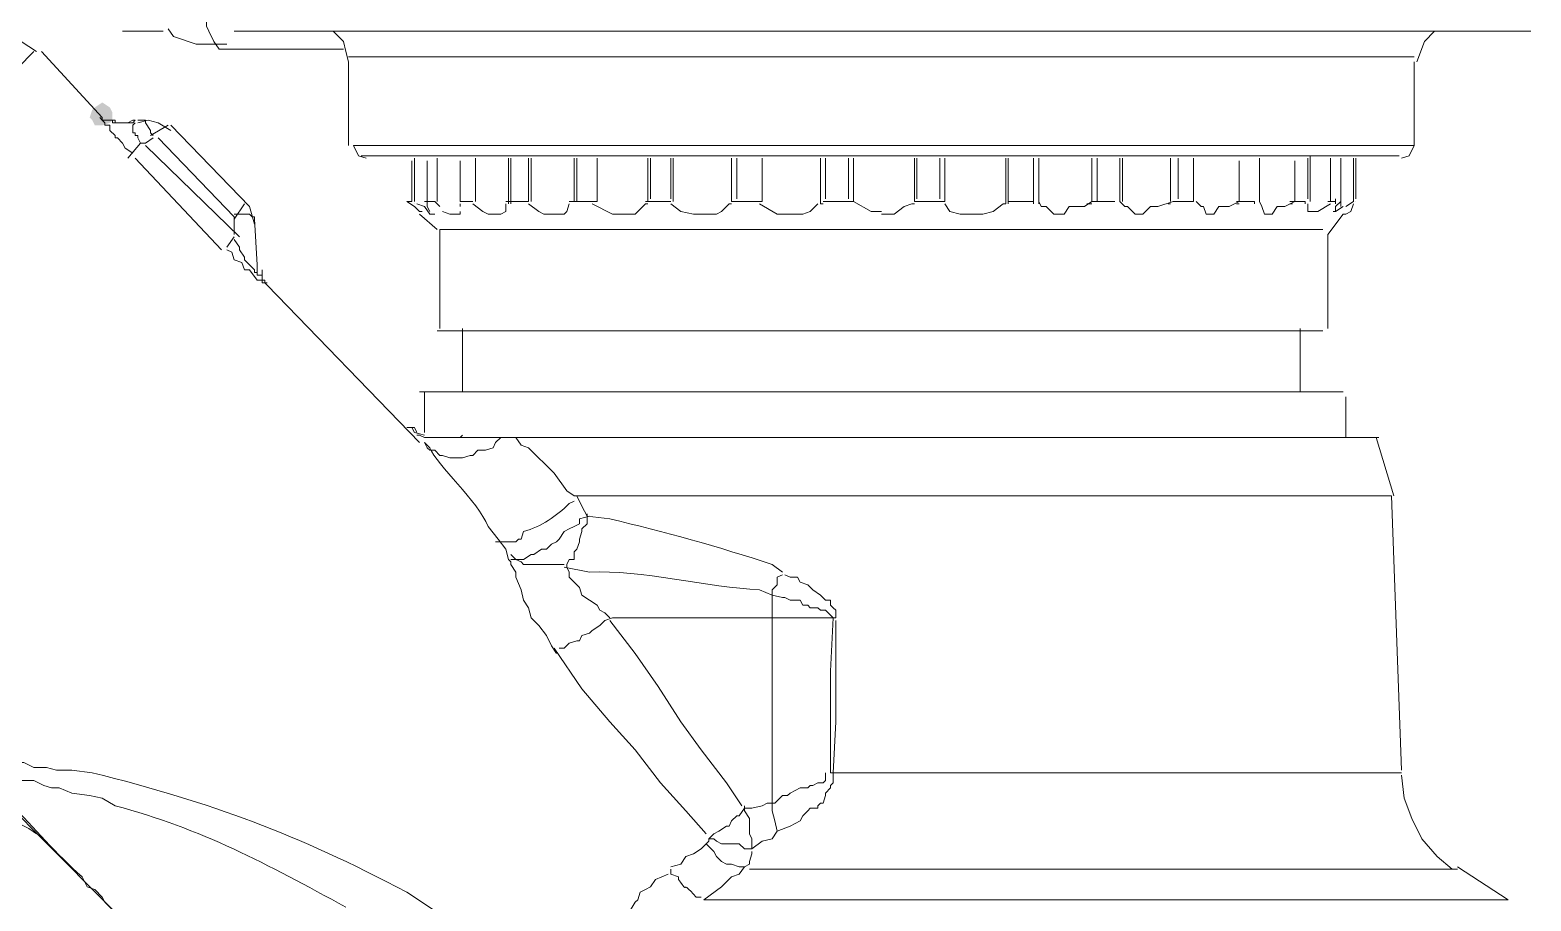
# Model space of a CAD drawing. Header units: millimetres. Extents: x -3929 to 624051, y 52832 to 514950.
# Drawn here: x 36057.9 to 36253.6, y 111332.6 to 111446.1 of the extents above; entities that cross this region are included whole.
import ezdxf

# ---------------------------------------------------------------- set-up
doc = ezdxf.new("R2010")
doc.units = ezdxf.units.MM

# ---------------------------------------------------------------- blocks, each defined once
blk = doc.blocks.new('A$C7d3ea253')
blk.add_hatch(color=7).paths.add_polyline_path([(3.0164, 2.2049), (2.9999, 2.1718), (2.9999, 2.1222), (3.0164, 2.1056), (3.0661, 2.0891), (3.1157, 2.0891), (3.1322, 2.1222), (3.1488, 2.1387), (3.1322, 2.1884), (3.1157, 2.2049), (3.0661, 2.238)])
at = {"color": 7, "linetype": 'Continuous', "lineweight": 5}
for p, q in [((0.9316, -0.0123), (0.9647, 0.0208)), ((0.0215, -0.3763), (-0.0116, -0.3598)), ((-0.2432, -0.4756), (-0.0943, -0.459)), ((0.4848, -0.608), (0.551, -0.5252)), ((-1.3684, -0.8231), (-1.3022, -0.7734)), ((-0.1108, -0.8231), (0.0546, -0.79)), ((-1.3022, -0.972), (-1.2194, -0.9389)), ((-0.8058, -2.941), (-0.8389, -2.941))]:
    blk.add_line(p, q, dxfattribs=at)
for points in [[(2.2884, 2.5855), (2.3049, 2.5855), (2.338, 2.6351), (2.3711, 2.7013), (2.3877, 2.7344), (2.3877, 2.784)], [(3.5128, 2.5689), (6.0113, 0.0208), (6.0113, 0.0208)], [(1.4611, 2.5359), (-5.4884, 2.5359), (-5.4884, 2.5359)], [(2.7517, 2.0229), (2.6358, 2.0891), (2.6358, 2.0891)], [(2.8344, 2.1222), (2.7848, 2.1222), (2.7848, 2.1056), (2.7517, 2.056), (2.7517, 2.0395), (2.7351, 2.0229)], [(2.7848, 1.9733), (2.8179, 1.9733), (2.8344, 2.0064), (2.8344, 2.0229), (2.851, 2.0229), (2.851, 2.0395), (2.8675, 2.0395), (2.8675, 2.0891), (2.851, 2.1056)], [(2.851, 2.1222), (2.8675, 2.1056), (2.9833, 2.1056), (2.9833, 2.1222), (3.0661, 2.1222)], [(3.0661, 2.1387), (3.0661, 2.1222), (3.0495, 2.1056), (3.0495, 2.0891), (3.0164, 2.0891), (3.0164, 2.056), (2.9833, 2.0229), (2.9833, 2.0064), (2.9668, 2.0064), (2.9337, 1.9733), (2.9171, 1.9402), (2.8675, 1.9071)], [(2.2056, 1.4934), (2.702, 2.0064), (2.702, 2.0064)], [(2.7848, 1.9733), (2.7351, 2.0064), (2.7351, 2.0064)], [(2.9006, 1.874), (2.8179, 1.9733), (2.8179, 1.9733)], [(-5.4884, 1.9567), (1.428, 1.9567), (1.428, 1.9567)], [(-5.0913, 1.5927), (-5.0913, 1.874), (-5.0913, 1.874)], [(-5.0086, 1.874), (-5.0086, 1.6093), (-5.0086, 1.6093)], [(-4.9424, 1.6093), (-4.9424, 1.874), (-4.9424, 1.874)], [(-4.9424, 1.5927), (-4.9424, 1.874), (-4.9424, 1.874)], [(-4.7935, 1.874), (-4.7935, 1.6093), (-4.7935, 1.6093)], [(-4.4791, 1.874), (-4.4791, 1.5927), (-4.4791, 1.5927)], [(-4.4791, 1.874), (-4.4791, 1.6093), (-4.4791, 1.6093)], [(-4.0489, 1.874), (-4.0489, 1.5927), (-4.0489, 1.5927)], [(-4.0489, 1.874), (-4.0489, 1.6093), (-4.0489, 1.6093)], [(-3.9496, 1.6093), (-3.9496, 1.874), (-3.9496, 1.874)], [(-3.9, 1.5927), (-3.9, 1.874), (-3.9, 1.874)], [(-3.5856, 1.874), (-3.5856, 1.5927), (-3.5856, 1.5927)], [(-3.569, 1.874), (-3.569, 1.5927), (-3.569, 1.5927)], [(-3.4201, 1.5927), (-3.4201, 1.874), (-3.4201, 1.874)], [(-3.387, 1.5927), (-3.387, 1.874), (-3.387, 1.874)], [(-3.0395, 1.874), (-3.0395, 1.5762), (-3.0395, 1.5762)], [(-3.0065, 1.874), (-3.0065, 1.5762), (-3.0065, 1.5762)], [(-2.841, 1.5762), (-2.841, 1.874), (-2.841, 1.874)], [(-2.8244, 1.5762), (-2.8244, 1.874), (-2.8244, 1.874)], [(-2.4273, 1.874), (-2.4273, 1.5927), (-2.4273, 1.5927)], [(-2.3942, 1.874), (-2.3942, 1.6093), (-2.3942, 1.6093)], [(-2.2453, 1.6093), (-2.2453, 1.874), (-2.2453, 1.874)], [(-2.2288, 1.5927), (-2.2288, 1.874), (-2.2288, 1.874)], [(-1.8317, 1.874), (-1.8317, 1.5927), (-1.8317, 1.5927)], [(-1.7986, 1.874), (-1.7986, 1.6093), (-1.7986, 1.6093)], [(-1.6497, 1.6093), (-1.6497, 1.874), (-1.6497, 1.874)], [(-1.6166, 1.5762), (-1.6166, 1.874), (-1.6166, 1.874)], [(-1.236, 1.874), (-1.236, 1.5927), (-1.236, 1.5927)], [(-1.236, 1.874), (-1.236, 1.6093), (-1.236, 1.6093)], [(-1.0705, 1.6093), (-1.0705, 1.874), (-1.0705, 1.874)], [(-1.0374, 1.5927), (-1.0374, 1.874), (-1.0374, 1.874)], [(-0.6569, 1.874), (-0.6569, 1.5927), (-0.6569, 1.5927)], [(-0.6403, 1.874), (-0.6403, 1.6093), (-0.6403, 1.6093)], [(-0.508, 1.6093), (-0.508, 1.874), (-0.508, 1.874)], [(-0.4914, 1.5927), (-0.4914, 1.874), (-0.4914, 1.874)], [(-0.1605, 1.874), (-0.1605, 1.5927), (-0.1605, 1.5927)], [(-0.1605, 1.874), (-0.1605, 1.5927), (-0.1605, 1.5927)], [(-0.0281, 1.5927), (-0.0281, 1.874), (-0.0281, 1.874)], [(-0.0116, 1.5927), (-0.0116, 1.874), (-0.0116, 1.874)], [(0.2697, 1.874), (0.2697, 1.5927), (0.2697, 1.5927)], [(0.2863, 1.874), (0.2863, 1.5927), (0.2863, 1.5927)], [(0.4021, 1.5762), (0.4021, 1.874), (0.4021, 1.874)], [(0.4186, 1.5762), (0.4186, 1.874), (0.4186, 1.874)], [(0.6337, 1.874), (0.6337, 1.5927), (0.6337, 1.5927)], [(0.6337, 1.874), (0.6337, 1.6093), (0.6337, 1.6093)], [(0.8819, 1.874), (0.8819, 1.5927), (0.8819, 1.5927)], [(0.8819, 1.874), (0.8819, 1.6093), (0.8819, 1.6093)], [(1.0309, 1.874), (1.0309, 1.5927), (1.0309, 1.5927)], [(2.1726, 1.3611), (2.7848, 1.9567), (2.7848, 1.9567)], [(2.2884, 1.2783), (2.851, 1.874), (2.851, 1.874)], [(-4.7107, 1.5927), (-4.7107, 1.8575), (-4.7107, 1.8575)], [(-4.7107, 1.5927), (-4.7107, 1.8575), (-4.7107, 1.8575)], [(-4.3467, 1.5927), (-4.3467, 1.8575), (-4.3467, 1.8575)], [(-4.3467, 1.5927), (-4.3467, 1.8575), (-4.3467, 1.8575)], [(0.733, 1.5927), (0.733, 1.8575), (0.733, 1.8575)], [(0.9481, 1.5927), (0.9481, 1.8575), (0.9481, 1.8575)], [(2.1395, 1.5762), (2.2056, 1.4769), (2.2056, 1.4769)], [(2.2056, 1.51), (2.1064, 1.51), (2.0898, 1.4934), (2.0733, 1.4934), (2.0733, 1.4769)], [(2.2056, 1.4934), (2.2056, 1.3776), (2.2056, 1.3776)], [(1.9905, 1.0632), (2.0236, 1.0632), (2.0236, 1.0798), (2.0567, 1.0798), (2.1064, 1.146), (2.1395, 1.146), (2.156, 1.1956), (2.2056, 1.2121), (2.2222, 1.2618), (2.2553, 1.2783)], [(2.0567, 1.146), (2.0567, 1.1294), (2.0733, 1.1294), (2.0733, 1.146), (2.1395, 1.2121), (2.1395, 1.2287), (2.1726, 1.2783), (2.1726, 1.2949), (2.2056, 1.3445)], [(2.2056, 1.3611), (2.2553, 1.2949), (2.2553, 1.2949)], [(1.9905, 1.0467), (2.0071, 1.0632), (2.0071, 1.0798), (2.0236, 1.0798), (2.0236, 1.146)], [(1.0474, 0.1201), (1.0309, 0.1201), (1.0143, 0.087)], [(1.0474, 0.1201), (1.0309, 0.087), (1.0309, 0.087)], [(0.0381, -0.2936), (0.1208, -0.1778), (0.2863, -0.0123), (0.3359, 0.0043), (0.369, 0.0539)], [(0.9647, 0.0208), (0.9481, -0.0123), (0.9316, -0.0288), (0.8985, -0.0288), (0.8654, -0.0619), (0.8488, -0.0619), (0.7992, -0.0785), (0.7165, -0.0785), (0.6668, -0.0619), (0.6503, -0.0619), (0.6172, -0.0288), (0.5676, -0.0288), (0.5179, -0.0123), (0.5014, 0.0208), (0.4683, 0.0539)], [(1.0143, 0.0704), (0.9978, 0.0704), (0.9647, 0.0539), (0.733, 0.0539), (0.7165, 0.0704)], [(-0.0116, -0.3267), (0.0381, -0.2936), (0.0381, -0.2936)], [(-0.0116, -0.3267), (-5.3395, -0.3267), (-5.3395, -0.3267)], [(-0.0943, -0.459), (-0.0612, -0.3929), (-0.0281, -0.3267)], [(0.4021, -0.7403), (0.3194, -0.7403), (0.2697, -0.7072), (0.2532, -0.7072), (0.2035, -0.6741), (0.1704, -0.6741), (0.1374, -0.641), (0.1043, -0.6245), (0.0877, -0.608), (0.0546, -0.5583), (0.0215, -0.5418), (-0.0116, -0.5252), (-0.0447, -0.5087), (-0.0447, -0.4756), (-0.1108, -0.459)], [(0.0381, -0.7734), (0.0215, -0.7403), (-0.0116, -0.7403), (-0.0116, -0.6907), (-0.0281, -0.6741), (-0.0447, -0.6245), (-0.0447, -0.608), (-0.0612, -0.5583), (-0.0612, -0.5418), (-0.0943, -0.5087), (-0.0943, -0.4425)], [(0.5014, -0.6245), (0.369, -0.6245), (0.3525, -0.608), (0.3359, -0.608), (0.3194, -0.5583)], [(0.4186, -0.7403), (0.4352, -0.6741), (0.4848, -0.608)], [(-0.2432, -1.1209), (-0.2101, -1.0878), (-0.177, -1.0713), (-0.1605, -1.0382), (-0.1108, -1.0051), (-0.0612, -0.972), (-0.0447, -0.9223), (0.0215, -0.8562), (0.0215, -0.8231), (0.0381, -0.79), (0.0381, -0.7734)], [(0.0546, -0.7734), (0.3194, -0.7734), (0.3359, -0.7569), (0.369, -0.7403), (0.4021, -0.7072)], [(0.1043, -1.3525), (0.1374, -1.3029), (0.1704, -1.2367), (0.2201, -1.1705), (0.2697, -1.1209), (0.2863, -1.0547), (0.3194, -1.0051), (0.3359, -0.9389), (0.369, -0.8562), (0.369, -0.8231), (0.4021, -0.7734), (0.4021, -0.7569), (0.4186, -0.7403)], [(-1.7158, -1.1209), (-1.7158, -1.0713), (-1.6993, -1.0547), (-1.6827, -1.0382), (-1.6827, -1.0051), (-1.6497, -1.0051), (-1.6166, -0.972), (-1.5669, -0.9389), (-1.5338, -0.9058), (-1.4842, -0.8892), (-1.4676, -0.8562), (-1.418, -0.8562), (-1.3849, -0.8396)], [(-1.3022, -0.972), (-1.3022, -0.9389), (-1.3353, -0.9058), (-1.3353, -0.8562), (-1.3684, -0.8396)], [(-1.6993, -1.1209), (-1.6497, -1.0713), (-1.6166, -1.0713), (-1.6, -1.0547), (-1.5504, -1.0547), (-1.5338, -1.0382), (-1.5007, -1.0382), (-1.4842, -1.0051), (-1.418, -1.0051), (-1.3849, -0.9885), (-1.3684, -0.9885), (-1.3022, -0.972)], [(-1.3022, -0.972), (-1.3022, -2.2957), (-1.3022, -2.2957)], [(-1.6993, -1.1209), (-1.7158, -1.1209), (-1.7158, -1.1209)], [(-1.6993, -2.1302), (-1.7158, -1.7993), (-1.7158, -1.1374)], [(-1.6827, -2.1302), (-1.6827, -1.4684), (-1.6993, -1.1209)], [(-1.6993, -1.1209), (-0.2598, -1.1209), (-0.2598, -1.1209)], [(-1.1036, -2.3453), (-1.0043, -2.1964), (-0.8389, -1.9813), (-0.7065, -1.7993), (-0.5576, -1.5676), (-0.4087, -1.3525), (-0.2432, -1.1374)], [(0.0877, -1.3194), (0.0546, -1.3194), (0.0215, -1.2864), (-0.0281, -1.2698), (-0.0447, -1.2698), (-0.0612, -1.2367), (-0.1108, -1.2202), (-0.1274, -1.2036), (-0.177, -1.1705), (-0.2101, -1.1374), (-0.2598, -1.1209)], [(-0.872, -2.5273), (-0.7396, -2.3784), (-0.5741, -2.1964), (-0.4087, -1.9813), (-0.2432, -1.7993), (-0.0612, -1.5842), (0.1208, -1.3194)], [(-1.6827, -2.1302), (-5.4057, -2.1302), (-5.4057, -2.1302)], [(-1.3353, -2.5108), (-1.418, -2.4777), (-1.4842, -2.4446), (-1.5007, -2.4115), (-1.5338, -2.3784), (-1.5504, -2.3619), (-1.6, -2.3619), (-1.6, -2.3453), (-1.6166, -2.3288), (-1.6331, -2.3288), (-1.6497, -2.2791), (-1.6497, -2.2626), (-1.6827, -2.2295), (-1.6827, -2.213), (-1.6993, -2.1964), (-1.6993, -2.1302)], [(-1.1202, -2.3619), (-1.1698, -2.3619), (-1.236, -2.3453), (-1.2691, -2.3288), (-1.3187, -2.3288), (-1.3684, -2.2791), (-1.4015, -2.2791), (-1.418, -2.2626), (-1.4842, -2.2295), (-1.5338, -2.2295), (-1.5504, -2.213), (-1.5669, -2.213), (-1.6, -2.1964), (-1.6331, -2.1964), (-1.6497, -2.1799), (-1.6497, -2.1302)], [(2.9833, -2.3453), (3.0661, -2.2957), (3.1488, -2.2791), (3.2646, -2.2626), (3.3473, -2.2295), (3.397, -2.2295), (3.4466, -2.213), (3.5128, -2.1799), (3.6121, -2.1799), (3.6617, -2.1468), (3.6948, -2.1468), (3.6948, -2.1799), (3.7445, -2.1799), (3.7445, -2.2295), (3.7279, -2.2295), (3.7279, -2.2626)], [(3.1322, -2.1302), (3.2646, -2.1137), (3.3639, -2.1137), (3.4301, -2.0971), (3.5128, -2.0971), (3.579, -2.064), (3.8272, -2.064), (3.8437, -2.0971), (3.8768, -2.0971), (3.8934, -2.1137), (3.8934, -2.1302), (3.8768, -2.1302), (3.8768, -2.1468), (3.8437, -2.1468)], [(-1.3022, -2.2957), (-1.3022, -2.3784), (-1.3187, -2.4446), (-1.3353, -2.5108)], [(-1.1202, -2.3453), (-1.1202, -2.3784), (-1.1533, -2.4281), (-1.1533, -2.5273), (-1.1698, -2.5604), (-1.1698, -2.6266)], [(-0.8885, -2.5604), (-0.9216, -2.5273), (-0.9547, -2.5108), (-1.0043, -2.4777), (-1.0209, -2.4777), (-1.0374, -2.4446), (-1.0705, -2.4115), (-1.0871, -2.4115), (-1.1202, -2.3619)], [(-1.1698, -2.6266), (-1.236, -2.577), (-1.3022, -2.5604), (-1.3353, -2.5108)], [(-0.8885, -2.5604), (-0.9216, -2.5604), (-0.9382, -2.577), (-0.9713, -2.5935), (-1.0871, -2.5935), (-1.1202, -2.6266), (-1.1698, -2.6266)], [(-0.872, -2.5935), (-0.9216, -2.6432), (-0.9382, -2.6762), (-0.9713, -2.7093), (-1.0043, -2.7259), (-1.0374, -2.7259), (-1.0871, -2.7424), (-1.1202, -2.7424)], [(-0.872, -2.5935), (-0.8885, -2.577), (-0.8885, -2.5604)], [(-0.6403, -2.7424), (-0.7065, -2.7259), (-0.7396, -2.6762), (-0.7892, -2.6597), (-0.8389, -2.6266), (-0.872, -2.5935)], [(-1.1202, -2.7424), (-1.1533, -2.7259), (-1.1533, -2.7093), (-1.1698, -2.6597), (-1.1698, -2.6432)], [(-1.1533, -2.759), (-5.7697, -2.759), (-5.7697, -2.759)], [(-0.8554, -2.9575), (-0.9713, -2.8748), (-1.0374, -2.8086), (-1.0871, -2.7921), (-1.1202, -2.7424)], [(-0.6403, -2.759), (-0.6403, -2.7921), (-0.69, -2.8086), (-0.69, -2.8252)], [(-0.359, -3.0899), (-0.359, -3.0568), (-0.4087, -2.9741), (-0.4252, -2.9575), (-0.4418, -2.9079), (-0.4749, -2.8914), (-0.508, -2.8748), (-0.541, -2.8252), (-0.6238, -2.7921)], [(3.1984, -2.8086), (3.1653, -2.8748), (3.1157, -2.8914), (3.0661, -2.941), (3.0495, -2.9741), (2.9833, -3.0403), (2.9337, -3.0568), (2.9006, -3.1065), (2.8675, -3.1561), (2.8344, -3.1726), (2.7848, -3.2388), (2.702, -3.3216)], [(0.4352, -3.3216), (0.7827, -3.1065), (1.0805, -2.9079)], [(-6.1006, -2.9575), (-0.8554, -2.9575), (-0.8554, -2.9575)]]:
    blk.add_lwpolyline(points, dxfattribs=at)
at = {"color": 7, "linetype": 'Continuous', "lineweight": 9}
for points in [[(4.0588, 2.7675), (3.8272, 2.7675), (3.6783, 2.7179), (3.5955, 2.6351), (3.4963, 2.5689)], [(-6.233, 2.7013), (-6.2495, 2.7013), (-6.2495, 2.7013)], [(-6.233, 2.7013), (2.2056, 2.7013), (2.2056, 2.7013)], [(-5.505, 2.5028), (-5.5546, 2.6351), (-5.6208, 2.7013), (-5.687, 2.7013)], [(1.6431, 2.7013), (1.5603, 2.7013), (1.4942, 2.6351), (1.4776, 2.5689), (1.4611, 2.5028)], [(2.2553, 2.6186), (2.4538, 2.6186), (2.6028, 2.6682), (2.6358, 2.7179)], [(2.9337, 2.7013), (2.6689, 2.7013), (2.6689, 2.7013)], [(2.2884, 2.5855), (1.4942, 2.5855), (1.4942, 2.5855)], [(3.0661, 2.1387), (3.4632, 2.5689), (3.4632, 2.5689)], [(-5.4884, 1.9567), (-5.4884, 2.5028), (-5.4884, 2.5028)], [(1.4611, 1.9567), (1.4611, 2.5028), (1.4611, 2.5028)], [(2.1064, 1.5596), (2.6193, 2.0891), (2.6193, 2.0891)], [(2.8344, 2.1056), (2.7682, 2.1222), (2.702, 2.1056), (2.6193, 2.056)], [(2.8675, 2.1222), (2.851, 2.1222), (2.851, 2.1222)], [(3.0826, 2.1387), (3.0661, 2.1222), (2.9999, 2.1222), (2.9999, 2.1056), (2.9006, 2.1056), (2.8675, 2.1222)], [(-5.4884, 1.9567), (-5.4553, 1.8905), (-5.4057, 1.874)], [(-5.3891, 1.8905), (1.3783, 1.8905), (1.3783, 1.8905)], [(-5.1078, 1.874), (-5.1078, 1.6093), (-5.1078, 1.6093)], [(-5.0086, 1.874), (-5.0086, 1.5596), (-5.0086, 1.5596)], [(-4.81, 1.8905), (-4.81, 1.5927), (-4.81, 1.5927)], [(1.3452, 1.874), (1.3949, 1.8905), (1.428, 1.9567)], [(0.733, 1.5927), (0.733, 1.8575), (0.733, 1.8575)], [(0.9481, 1.5927), (0.9481, 1.8575), (0.9481, 1.8575)], [(1.0474, 1.5927), (1.0474, 1.8575), (1.0474, 1.8575)], [(-5.0913, 1.5927), (-5.0417, 1.5596), (-5.0417, 1.5596)], [(-4.9258, 1.3776), (-5.0251, 1.51), (-5.0417, 1.51), (-5.0747, 1.5265), (-5.0913, 1.5762)], [(-4.9755, 1.5265), (-4.9755, 1.5596), (-5.0086, 1.5927)], [(-4.9755, 1.6093), (-4.9755, 1.5762), (-4.9755, 1.5762)], [(-4.9755, 1.5927), (-4.9258, 1.5927), (-4.9258, 1.5927)], [(-4.9424, 1.5762), (-4.8596, 1.5265), (-4.7935, 1.5265), (-4.7935, 1.5596)], [(-4.7935, 1.5762), (-4.7935, 1.5596), (-4.7935, 1.5596)], [(-4.7769, 1.5927), (-4.7769, 1.5762), (-4.7769, 1.5762)], [(-4.7769, 1.5927), (-4.6776, 1.5927), (-4.6776, 1.5927)], [(-4.7107, 1.5927), (-4.6445, 1.5596), (-4.5949, 1.5596), (-4.5618, 1.51), (-4.5122, 1.51), (-4.4956, 1.5596), (-4.4791, 1.5927)], [(-4.6776, 1.5762), (-4.6942, 1.5762), (-4.6942, 1.5762)], [(-4.446, 1.5927), (-4.3302, 1.5927), (-4.3302, 1.5927)], [(-4.4294, 1.5927), (-4.446, 1.5927), (-4.446, 1.5762)], [(-4.3467, 1.5927), (-4.2805, 1.5596), (-4.2143, 1.5596), (-4.1812, 1.51), (-4.1316, 1.51), (-4.1151, 1.5596), (-4.0985, 1.5596), (-4.0654, 1.5927)], [(-4.3467, 1.5762), (-4.3302, 1.5762), (-4.3302, 1.5762)], [(-4.0323, 1.5927), (-4.0489, 1.5927), (-4.0489, 1.5927)], [(-4.0323, 1.5927), (-3.9165, 1.5927), (-3.9165, 1.5927)], [(-3.9165, 1.5927), (-3.8172, 1.5596), (-3.7676, 1.5596), (-3.7179, 1.51), (-3.6683, 1.51), (-3.6187, 1.5596), (-3.6021, 1.5596), (-3.569, 1.5927)], [(-3.9, 1.5762), (-3.8834, 1.5762), (-3.8834, 1.5762)], [(-3.5359, 1.5927), (-3.387, 1.5927), (-3.387, 1.5927)], [(-3.387, 1.5927), (-3.3374, 1.5596), (-3.2381, 1.5596), (-3.205, 1.51), (-3.1388, 1.51), (-3.0892, 1.5596), (-3.0561, 1.5596), (-3.0395, 1.5927)], [(-3.387, 1.5762), (-3.3539, 1.5762), (-3.3539, 1.5762)], [(-2.9899, 1.5927), (-3.0065, 1.5927), (-3.0065, 1.5927)], [(-2.9899, 1.5927), (-2.841, 1.5927), (-2.841, 1.5927)], [(-2.8244, 1.5762), (-2.8079, 1.5762), (-2.8079, 1.5762)], [(-2.8079, 1.5762), (-2.7417, 1.5265), (-2.6755, 1.51), (-2.5266, 1.51), (-2.4604, 1.5265), (-2.4273, 1.5762)], [(-2.3942, 1.5927), (-2.4273, 1.5927), (-2.4273, 1.5927)], [(-2.3942, 1.5927), (-2.2288, 1.5927), (-2.2288, 1.5927)], [(-2.2288, 1.5762), (-2.2122, 1.5762), (-2.2122, 1.5762)], [(-2.2122, 1.5762), (-2.1626, 1.5596), (-2.0964, 1.51), (-2.0137, 1.51)], [(-2.0137, 1.5265), (-1.9475, 1.5265), (-1.8317, 1.5927)], [(-1.7986, 1.5927), (-1.8317, 1.5927), (-1.8317, 1.5927)], [(-1.7986, 1.5927), (-1.6331, 1.5927), (-1.6331, 1.5927)], [(-1.6331, 1.5762), (-1.6166, 1.5762), (-1.6166, 1.5762)], [(-1.6, 1.5762), (-1.5504, 1.5265), (-1.5007, 1.51), (-1.3353, 1.51), (-1.2194, 1.5762)], [(-1.1864, 1.5927), (-1.236, 1.5927), (-1.236, 1.5927)], [(-1.1864, 1.5927), (-1.0374, 1.5927), (-1.0374, 1.5927)], [(-1.0374, 1.5762), (-1.0209, 1.5762), (-1.0209, 1.5762)], [(-1.0209, 1.5762), (-0.9713, 1.5265), (-0.9382, 1.51), (-0.7892, 1.51), (-0.7065, 1.5265), (-0.6403, 1.5762)], [(-0.6238, 1.5927), (-0.6403, 1.5927), (-0.6403, 1.5927)], [(-0.6238, 1.5927), (-0.4749, 1.5927), (-0.4749, 1.5927)], [(-0.4914, 1.5762), (-0.4749, 1.5762), (-0.4749, 1.5762)], [(-0.4749, 1.5762), (-0.4087, 1.51), (-0.2598, 1.51), (-0.1274, 1.5762)], [(-0.1108, 1.5927), (-0.1605, 1.5927), (-0.1605, 1.5927)], [(-0.1108, 1.5927), (0.0215, 1.5927), (0.0215, 1.5927)], [(0.0215, 1.5762), (0.0381, 1.5265), (0.0546, 1.51), (0.187, 1.51), (0.2201, 1.5265), (0.2863, 1.5762)], [(0.3194, 1.5927), (0.2863, 1.5927), (0.2863, 1.5927)], [(0.3194, 1.5927), (0.4352, 1.5927), (0.4352, 1.5927)], [(0.4352, 1.5762), (0.4352, 1.5265), (0.4683, 1.51), (0.551, 1.51), (0.5841, 1.5265), (0.6503, 1.5762)], [(0.6668, 1.5927), (0.6503, 1.5927), (0.6503, 1.5927)], [(0.6668, 1.5927), (0.733, 1.5927), (0.733, 1.5927)], [(0.733, 1.5762), (0.733, 1.5596), (0.733, 1.5596)], [(0.8985, 1.5927), (0.8654, 1.5596), (0.8654, 1.5596)], [(0.8985, 1.5927), (0.9647, 1.5927), (0.9647, 1.5927)], [(0.8985, 1.51), (0.9316, 1.51), (0.9647, 1.5596), (1.0143, 1.5762)], [(0.9481, 1.5762), (0.9481, 1.5596), (0.9316, 1.5265)], [(0.9481, 1.5927), (0.9481, 1.5762), (0.9481, 1.5762)], [(1.0805, 1.5927), (1.0309, 1.5596), (0.9978, 1.5265)], [(1.0474, 1.5927), (1.0805, 1.5927), (1.0805, 1.5927)], [(-5.0251, 1.5596), (-4.9755, 1.5265), (-4.9589, 1.5265)], [(0.733, 1.5265), (0.733, 1.51), (0.7992, 1.51), (0.8488, 1.5265)], [(0.9978, 1.51), (0.8819, 1.4107), (0.8819, 1.4107)], [(0.9978, 1.5265), (0.9812, 1.5265), (0.9812, 1.5265)], [(0.9978, 1.5265), (0.9812, 1.5265), (0.9812, 1.5265)], [(2.0733, 1.4769), (2.0567, 1.179), (2.0567, 1.179)], [(2.1064, 1.5596), (2.0733, 1.4438), (2.0733, 1.4438)], [(-4.9258, 1.3776), (-4.9258, 0.7654), (-4.9258, 0.7654)], [(-4.8927, 1.4107), (0.8654, 1.4107), (0.8654, 1.4107)], [(0.8654, 1.4107), (0.8654, 0.7654), (0.8654, 0.7654)], [(2.0567, 1.1956), (2.0567, 1.1129), (2.0236, 1.1129), (2.0236, 1.0632), (2.0071, 1.0632)], [(0.9978, 0.0208), (1.9905, 1.0467), (1.9905, 1.0467)], [(0.8819, 0.7488), (-4.8927, 0.7488), (-4.8927, 0.7488)], [(-4.7438, 0.7654), (-4.7438, 0.3517), (-4.7438, 0.3517)], [(0.7165, 0.7654), (0.7165, 0.3517), (0.7165, 0.3517)], [(-5.0417, 0.0539), (-5.0417, 0.3186), (-5.0417, 0.3186)], [(-5.0251, 0.3517), (0.9978, 0.3517), (0.9978, 0.3517)], [(0.9647, 0.087), (0.9647, 0.3517), (0.9647, 0.3517)], [(1.0805, 0.1201), (1.0474, 0.1201), (1.0474, 0.1201)], [(-5.2402, 0.0539), (-5.356, -0.3267), (-5.356, -0.3267)], [(-5.2568, 0.0539), (0.9647, 0.0539), (0.9647, 0.0539)], [(1.0309, 0.087), (0.9647, 0.0704), (0.9647, 0.0704)], [(6.0278, 0.0208), (2.7351, -3.2885), (2.7351, -3.2885)], [(-5.3395, -0.3267), (-5.4057, -2.1137), (-5.4057, -2.1137)], [(-5.7366, -2.759), (-5.6373, -2.6762), (-5.538, -2.5604), (-5.4719, -2.4281), (-5.4222, -2.2957), (-5.4057, -2.1468)], [(3.7279, -2.4446), (3.6452, -2.4446), (3.5459, -2.4942), (3.4963, -2.5273)], [(-5.7697, -2.7424), (-6.1006, -2.9575), (-6.1006, -2.9575)]]:
    blk.add_lwpolyline(points, dxfattribs=at)
at = {"color": 7, "linetype": 'Continuous', "lineweight": 5}
for points in [[(-5.1078, 1.874), (-5.1078, 1.6093)], [(1.0309, 1.874), (1.0309, 1.6093)], [(1.9905, 1.0467), (1.9905, 1.0467)]]:
    blk.add_lwpolyline(points, close=True, dxfattribs=at)
at = {"color": 7, "linetype": 'Continuous', "lineweight": 9}
for points in [[(-5.1078, 1.5927), (-5.1078, 1.5927)], [(-5.0913, 1.5927), (-5.0913, 1.5927)], [(-4.9258, 1.5762), (-4.9258, 1.5762)], [(-3.5359, 1.5927), (-3.5359, 1.5927)], [(0.0215, 1.5762), (0.0215, 1.5762)], [(0.4186, 1.5927), (0.4186, 1.5927)], [(0.7165, 1.5927), (0.7165, 1.5927)], [(0.9481, 1.5762), (0.9481, 1.5762)], [(1.0309, 1.5762), (1.0309, 1.5762)], [(1.0805, 1.5927), (1.0805, 1.5927)], [(0.9647, 0.0539), (0.9647, 0.0539)]]:
    blk.add_lwpolyline(points, close=True, dxfattribs=at)
at = {"color": 7, "linetype": 'Continuous', "lineweight": 5}
for points in [[(0.551, -0.5252), (0.6172, -0.3598), (0.8819, -0.1281), (0.9316, -0.0123)], [(0.3194, -0.5583), (0.2035, -0.5252), (0.1043, -0.459), (0.0215, -0.3763)], [(-1.3022, -0.7734), (-0.9547, -0.6576), (-0.5907, -0.5583), (-0.2432, -0.4756)], [(-1.2194, -0.9389), (-0.8885, -0.9223), (-0.4418, -0.8065), (-0.1108, -0.8231)], [(1.0805, -2.9079), (1.8085, -2.5273), (2.338, -2.3288), (3.1322, -2.1302)], [(1.4776, -3.0072), (1.9905, -2.7259), (2.4207, -2.4942), (2.9833, -2.3453)], [(3.6617, -2.3288), (3.5128, -2.4942), (3.3639, -2.6597), (3.1984, -2.8086)], [(-0.69, -2.8252), (-0.7727, -2.941), (-0.69, -2.8086), (-0.8058, -2.941)]]:
    blk.add_open_spline(points, degree=3, dxfattribs=at)

msp = doc.modelspace()

# ---------------------------------------------------------------- block references
at = {"lineweight": 50, "xscale": -20, "yscale": 20, "zscale": 20}
msp.add_blockref('A$C7d3ea253', (36128.604, 111391.905), dxfattribs=at)

doc.saveas('drawing.dxf')
